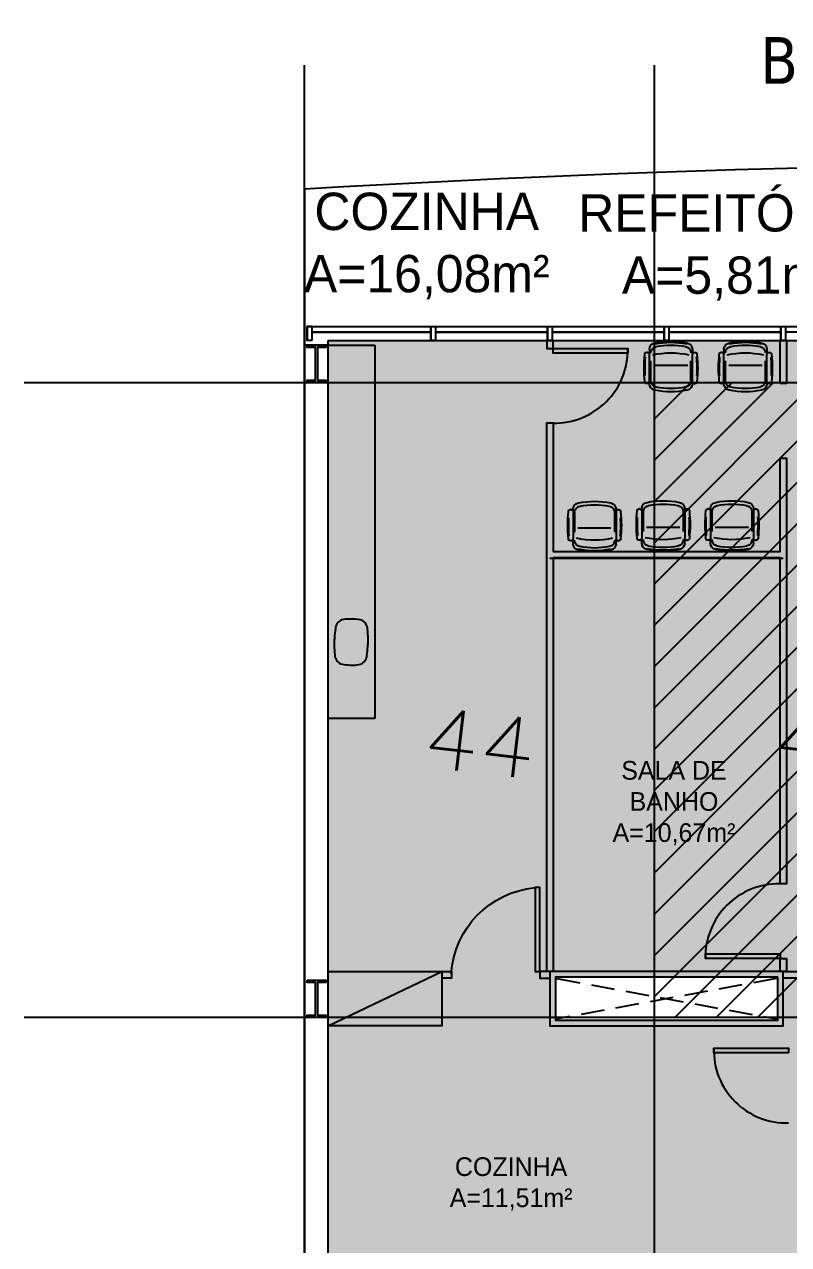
# Model space of a CAD drawing. Header units: millimetres. Extents: x -3 to 87.1, y -29 to 24.
# Drawn here: x -2.95 to 5.23, y 10.93 to 24 of the extents above; entities that cross this region are included whole.
import ezdxf
from ezdxf.enums import TextEntityAlignment as Align

# ---------------------------------------------------------------- set-up
doc = ezdxf.new("R2010")
doc.units = ezdxf.units.MM
doc.linetypes.add('HIDDEN', pattern=[0.375, 0.25, -0.125])
for name, color, linetype in [('AR-AR', 3, 'Continuous'), ('AR-ARMÁRIO', 2, 'Continuous'), ('AR-DIV', 2, 'Continuous'), ('AR-ESQ', 2, 'Continuous'), ('AR-EST', 4, 'Continuous'), ('AR-MOB', 2, 'Continuous'), ('AR-PAR-ALV', 5, 'Continuous'), ('AR-PIS-EXT', 2, 'Continuous'), ('AR-POR', 1, 'Continuous'), ('AR-PRJ', 1, 'HIDDEN'), ('AR-SAN', 2, 'Continuous'), ('AR-TXT', 2, 'Continuous'), ('MALHA PARA NUMERAÇÃO DE SALAS', 1, 'Continuous')]:
    doc.layers.add(name, color=color, linetype=linetype)
doc.styles.add('1-125', font='stylu.ttf', dxfattribs={"height": 0.2})
doc.styles.add('S20', font='simplex.shx', dxfattribs={"width": 1.1, "height": 0.2})

# ---------------------------------------------------------------- blocks, each defined once
blk = doc.blocks.new('numeracao de salas anexo2')
at = {"layer": 'MALHA PARA NUMERAÇÃO DE SALAS'}
h = blk.add_hatch(dxfattribs=at)
h.set_pattern_fill('ANSI31', color=256, scale=2.5, style=0)
h.set_pattern_definition([(45, (100.34865, 6.72668), (-0.2209709, 0.2209709), [])])
h.paths.add_polyline_path([(78.927, -20.555), (78, -19.715), (73.434, -24.754), (74.361, -25.594), (76.213, -27.272), (77.89, -28.792, -0.024814), (81.404, -22.799), (80.779, -22.233)])
h.paths.add_polyline_path([(79.491, -16.208), (84.057, -11.169), (82.205, -9.491), (81.279, -8.651), (76.713, -13.69)])
h.paths.add_polyline_path([(74.295, -16.358), (73.369, -15.519), (71.516, -13.84), (66.95, -18.879), (68.803, -20.558), (69.729, -21.397)])
h.paths.add_polyline_path([(73.934, -11.172), (78.5, -6.133), (76.423, -4.309), (75.358, -3.429), (71.029, -8.672), (72.014, -9.486)])
h.paths.add_polyline_path([(68.737, -11.448), (67.795, -10.67), (65.863, -9.172), (61.779, -14.609), (63.546, -15.979), (64.408, -16.691)])
h.paths.add_polyline_path([(62.875, -7.046), (61.865, -6.357), (59.804, -5.043), (56.237, -10.833), (58.123, -12.035), (59.047, -12.664)])
h.paths.add_polyline_path([(56.634, -3.201), (55.565, -2.608), (53.391, -1.489), (50.372, -7.582), (52.36, -8.605), (53.338, -9.147)])
h.paths.add_polyline_path([(50.065, 0.055), (48.946, 0.547), (46.679, 1.461), (44.232, -4.883), (46.306, -5.72), (47.33, -6.17)])
h.paths.add_polyline_path([(43.226, 2.693), (42.066, 3.08), (39.725, 3.782), (39.723, 3.782), (37.871, -2.76), (40.013, -3.403), (41.073, -3.757)])
h.paths.add_polyline_path([(36.172, 4.691), (34.985, 4.969), (32.586, 5.454), (31.342, -1.231), (33.533, -1.674), (34.622, -1.929)])
h.paths.add_polyline_path([(28.967, 6.042), (27.755, 6.201), (25.324, 6.463), (24.699, -0.308), (26.922, -0.548), (28.03, -0.702)])
h.paths.add_polyline_path([(21.666, 6.716), (20.444, 6.763), (18, 6.8), (18, 0), (20.236, -0.034), (21.353, -0.086)])
h.paths.add_polyline_path([(14.25, 6.8), (10.5, 6.8), (10.5, 0), (14.25, 0)])
h.paths.add_polyline_path([(6.75, 6.8), (3, 6.8), (3, 0), (6.75, 0)])
h.paths.add_polyline_path([(10.5, 10.4), (10.5, 17.2), (6.75, 17.2), (6.75, 10.4)])
h.paths.add_polyline_path([(14.25, 10.4), (15.5, 10.4), (18, 10.4), (18, 17.2), (14.25, 17.2)])
h.paths.add_polyline_path([(26.28, 16.819), (23.524, 17.03), (22.144, 17.094), (21.831, 10.302), (23.107, 10.243), (25.655, 10.048)])
h.paths.add_polyline_path([(33.245, 8.993), (34.489, 15.678), (31.765, 16.142), (30.396, 16.332), (29.461, 9.598), (30.726, 9.422)])
h.paths.add_polyline_path([(38.237, 7.904), (40.703, 7.246), (42.555, 13.789), (39.889, 14.501), (38.544, 14.816), (36.993, 8.196)])
h.paths.add_polyline_path([(45.577, 5.703), (47.975, 4.82), (50.422, 11.165), (47.828, 12.119), (46.517, 12.557), (44.365, 6.107)])
h.paths.add_polyline_path([(54.99, 1.737), (58.01, 7.829), (55.515, 9.019), (54.25, 9.575), (51.514, 3.35), (52.683, 2.836)])
h.paths.add_polyline_path([(68.025, -6.293), (72.108, -0.856), (69.873, 0.769), (68.731, 1.548), (64.902, -4.071), (65.958, -4.791)])
h.paths.add_polyline_path([(76.561, -24.818), (77.711, -24.951), (77.821, -23.997), (76.671, -23.864)], flags=24)
h.paths.add_polyline_path([(78.739, -13.55), (80.222, -13.722), (80.332, -12.768), (78.849, -12.596)], flags=24)
h.paths.add_polyline_path([(69.31, -18.502), (70.761, -18.67), (70.871, -17.716), (69.421, -17.549)], flags=24)
h.paths.add_polyline_path([(73.34, -8.308), (74.791, -8.476), (74.901, -7.522), (73.451, -7.355)], flags=24)
h.paths.add_polyline_path([(64.18, -13.723), (65.597, -13.886), (65.707, -12.933), (64.29, -12.769)], flags=24)
h.paths.add_polyline_path([(58.329, -9.683), (59.646, -9.835), (59.756, -8.882), (58.439, -8.729)], flags=24)
h.paths.add_polyline_path([(52.435, -6.034), (53.752, -6.186), (53.862, -5.232), (52.545, -5.08)], flags=24)
h.paths.add_polyline_path([(46.228, -3.039), (47.379, -3.172), (47.489, -2.219), (46.338, -2.086)], flags=24)
h.paths.add_polyline_path([(39.693, -0.644), (41.144, -0.811), (41.254, 0.142), (39.804, 0.31)], flags=24)
h.paths.add_polyline_path([(32.845, 0.986), (34.262, 0.823), (34.372, 1.776), (32.955, 1.94)], flags=24)
h.paths.add_polyline_path([(26.091, 2.326), (27.541, 2.159), (27.652, 3.112), (26.201, 3.28)], flags=24)
h.paths.add_polyline_path([(19.093, 2.686), (20.543, 2.518), (20.654, 3.472), (19.203, 3.64)], flags=24)
h.paths.add_polyline_path([(11.748, 2.729), (12.898, 2.596), (13.008, 3.55), (11.858, 3.683)], flags=24)
h.paths.add_polyline_path([(4.098, 2.746), (5.548, 2.579), (5.658, 3.532), (4.208, 3.7)], flags=24)
h.paths.add_polyline_path([(7.848, 12.946), (9.298, 12.779), (9.408, 13.732), (7.958, 13.9)], flags=24)
h.paths.add_polyline_path([(15.348, 12.946), (16.798, 12.779), (16.908, 13.732), (15.458, 13.9)], flags=24)
h.paths.add_polyline_path([(23.065, 12.526), (24.549, 12.355), (24.659, 13.308), (23.175, 13.48)], flags=24)
h.paths.add_polyline_path([(31.093, 11.335), (32.543, 11.168), (32.653, 12.121), (31.203, 12.289)], flags=24)
h.paths.add_polyline_path([(38.744, 9.676), (40.161, 9.513), (40.271, 10.466), (38.855, 10.63)], flags=24)
h.paths.add_polyline_path([(46.236, 7.202), (47.686, 7.035), (47.796, 7.988), (46.346, 8.156)], flags=24)
h.paths.add_polyline_path([(53.388, 4.184), (54.705, 4.031), (54.815, 4.985), (53.498, 5.137)], flags=24)
h.paths.add_polyline_path([(67.164, -3.639), (68.481, -3.791), (68.591, -2.837), (67.274, -2.685)], flags=24)
for p, q in [((3, -3.4), (3, 20.6)), ((6.75, -3.4), (6.75, 20.6))]:
    blk.add_line(p, q, dxfattribs=at)
for points in [[(0, 17.2), (18, 17.2), (20.763, 17.158), (23.524, 17.03), (26.28, 16.819), (29.027, 16.523), (31.765, 16.142), (34.489, 15.678), (37.203, 15.13), (39.889, 14.501), (42.555, 13.789), (45.207, 12.994), (47.828, 12.119), (50.422, 11.165), (52.985, 10.131), (55.515, 9.019), (58.01, 7.829), (60.467, 6.564)], [(59.496, -0.672), (57.262, 0.567), (54.99, 1.737), (52.683, 2.836), (50.344, 3.864), (47.975, 4.82), (45.577, 5.703), (43.153, 6.512), (40.706, 7.246), (38.237, 7.904), (35.754, 8.486), (35.754, 8.486), (33.245, 8.993), (30.726, 9.422), (28.195, 9.774), (25.655, 10.048), (23.107, 10.243), (20.555, 10.361), (18, 10.4), (15.5, 10.4), (13, 10.4), (10.5, 10.4), (0, 10.4)]]:
    blk.add_lwpolyline(points, dxfattribs=at)
at = {"layer": 'MALHA PARA NUMERAÇÃO DE SALAS', "color": 2, "style": 'S20', "width": 1.1}
for s, p in [('44', (4.841, 13.021)), ('42', (8.591, 13.021))]:
    blk.add_text(s, height=0.64, rotation=353.41, dxfattribs=at).set_placement(p, align=Align.CENTER)
blk = doc.blocks.new('A$C009E3A51')
blk.add_blockref('numeracao de salas anexo2', (-3.157, 0.008))
blk = doc.blocks.new('porta')
at = {"color": 2}
blk.add_lwpolyline([(0, 0), (0, 0.9), (0.05, 0.9), (0.05, 0)], close=True, dxfattribs=at)
at = {"color": 1}
blk.add_arc((-0.043, -0.091), 0.995, 3.8117, 84.6351, dxfattribs=at)
blk = doc.blocks.new('S-cadeira_fixa_com_braços_espaldar_medio')
at = {"color": 2}
for p, q in [((0.03, 0.422), (0.02, 0.422)), ((0.05, 0.454), (0.05, 0.408)), ((0.05, 0.086), (0.05, 0.402)), ((0.51, 0.454), (0.51, 0.408)), ((0.51, 0.086), (0.51, 0.402)), ((0.53, 0.422), (0.54, 0.422)), ((0.03, 0.088), (0.02, 0.088)), ((0.53, 0.088), (0.54, 0.088))]:
    blk.add_line(p, q, dxfattribs=at)
at = {"color": 1}
for p, q in [((0.066, 0.12), (0.066, 0.33)), ((0.1, 0.283), (0.456, 0.283)), ((0.494, 0.12), (0.494, 0.33))]:
    blk.add_line(p, q, dxfattribs=at)
at = {"color": 2}
for centre, radius, start, end in [((0.12, 0.454), 0.07, 101.1599, 180), ((0.28, -0.357), 0.897, 78.8401, 101.1599), ((0.44, 0.454), 0.07, 360, 78.8401), ((1.433, 0.255), 1.44, 174.1355, 185.8645), ((0.02, 0.402), 0.02, 90, 180), ((0.03, 0.402), 0.02, 0, 90), ((0.53, 0.402), 0.02, 90, 180), ((0.54, 0.402), 0.02, 0, 90), ((-0.873, 0.255), 1.44, 354.1355, 5.8645), ((0.02, 0.108), 0.02, 180, 270), ((0.03, 0.108), 0.02, 270, 0), ((0.12, 0.086), 0.07, 180, 258.8401), ((0.28, 0.897), 0.897, 258.8401, 281.1599), ((0.44, 0.086), 0.07, 281.1599, 0), ((0.53, 0.108), 0.02, 180, 270), ((0.54, 0.108), 0.02, 270, 0)]:
    blk.add_arc(centre, radius, start, end, dxfattribs=at)
at = {"color": 1}
for centre, radius, start, end in [((0.28, -0.357), 0.887, 78.8401, 101.1599), ((0.136, 0.416), 0.07, 100.7163, 180), ((0.28, -0.48), 0.897, 77.5359, 102.4641), ((0.28, -0.345), 0.845, 79.2837, 100.7163), ((0.424, 0.416), 0.07, 360, 79.2837), ((1.433, 0.255), 1.43, 175.3258, 183.17), ((-0.873, 0.255), 1.43, 356.83, 4.6742), ((0.136, 0.12), 0.07, 180, 259.2837), ((0.28, 0.881), 0.845, 259.2837, 280.7163), ((0.424, 0.12), 0.07, 280.7163, 0)]:
    blk.add_arc(centre, radius, start, end, dxfattribs=at)

msp = doc.modelspace()

# ---------------------------------------------------------------- hatches: boundary and pattern name
at = {"layer": 'AR-AR', "transparency": 33554687}
h = msp.add_hatch(color=13, dxfattribs=at)
h.dxf.hatch_style = 1
h.paths.add_polyline_path([(16.578, 13.277), (15.077, 13.277), (15.078, 20.167), (15.178, 20.167), (15.178, 20.617), (12.678, 20.617), (10.178, 20.617), (7.678, 20.617), (5.178, 20.617), (2.679, 20.617), (0.303, 20.617), (0.303, 2.917), (11.428, 2.917), (15.178, 2.917), (16.292, 2.908), (17.371, 2.884), (17.372, 2.924), (17.579, 9.641), (16.428, 9.667), (16.428, 10.247), (16.578, 10.257)])
h.paths.add_polyline_path([(5.118, 13.337), (2.738, 13.337), (2.738, 13.797), (5.118, 13.797)], flags=16)
h.paths.add_polyline_path([(5.118, 10.197), (5.118, 9.737), (2.738, 9.737), (2.738, 10.197)], flags=16)
h.paths.add_polyline_path([(10.238, 13.337), (10.238, 13.797), (12.718, 13.797), (12.718, 13.337)], flags=16)
h.paths.add_polyline_path([(10.238, 10.197), (12.618, 10.197), (12.618, 9.737), (10.238, 9.737)], flags=16)

# ---------------------------------------------------------------- linework, layer by layer
msp.add_lwpolyline([(0.303, 20.617), (2.679, 20.617), (5.178, 20.617), (7.678, 20.617), (10.178, 20.617), (12.678, 20.617), (15.178, 20.617), (15.178, 20.167), (15.078, 20.167), (15.077, 13.277), (16.578, 13.277), (16.578, 10.257), (16.428, 10.247), (16.428, 9.667), (17.579, 9.641), (17.372, 2.924), (17.371, 2.884), (16.292, 2.908), (15.178, 2.917), (11.428, 2.917), (0.303, 2.917)], close=True, dxfattribs=at)
at = {"layer": 'AR-ARMÁRIO', "transparency": 33554687}
for points in [[(0.303, 13.857), (1.521, 13.857), (1.521, 13.277), (0.303, 13.277)], [(5.178, 13.857), (2.678, 13.857), (2.678, 13.277), (5.178, 13.277)]]:
    msp.add_lwpolyline(points, close=True, dxfattribs=at)
at = {"layer": 'AR-ARMÁRIO', "color": 1, "transparency": 33554687}
msp.add_lwpolyline([(0.303, 13.277), (1.521, 13.857)], dxfattribs=at)
msp.add_lwpolyline([(5.118, 13.797), (2.738, 13.797), (2.738, 13.337), (5.118, 13.337)], close=True, dxfattribs=at)
at = {"layer": 'AR-DIV', "transparency": 33554687}
msp.add_line((5.178, 18.282), (2.678, 18.282), dxfattribs=at)
for points in [[(2.714, 20.532), (2.714, 20.617), (2.644, 20.617), (2.644, 20.532)], [(5.144, 20.157), (5.144, 20.617), (5.214, 20.617), (5.214, 20.157)], [(5.144, 14.797), (5.144, 18.287), (2.714, 18.287), (2.714, 13.857), (2.644, 13.857), (2.644, 19.733), (2.714, 19.733), (2.714, 18.357), (5.144, 18.357), (5.144, 19.357), (5.214, 19.357), (5.214, 14.797)], [(5.214, 13.997), (5.214, 13.857), (5.144, 13.857), (5.144, 13.997)]]:
    msp.add_lwpolyline(points, close=True, dxfattribs=at)
for points in [[(1.521, 13.857), (1.622, 13.857), (1.622, 13.787), (1.521, 13.787)], [(2.679, 13.857), (2.57, 13.857), (2.57, 13.787), (2.678, 13.787)], [(8.053, 13.857), (8.053, 13.787), (5.178, 13.787), (5.178, 13.857), (8.053, 13.857)]]:
    msp.add_lwpolyline(points, dxfattribs=at)
at = {"layer": 'AR-ESQ', "color": 2, "transparency": 33554687}
for p, q in [((0.078, 20.767), (0.078, 20.707)), ((0.128, 20.767), (0.078, 20.767)), ((0.078, 20.707), (0.078, 20.617)), ((0.128, 20.767), (0.128, 20.617)), ((1.403, 20.707), (0.128, 20.707)), ((1.403, 20.767), (1.403, 20.617)), ((1.403, 20.767), (1.453, 20.767)), ((1.453, 20.767), (1.453, 20.617)), ((2.653, 20.707), (1.453, 20.707)), ((2.653, 20.767), (2.653, 20.617)), ((2.653, 20.767), (2.703, 20.767)), ((2.703, 20.767), (2.703, 20.617)), ((3.903, 20.707), (2.703, 20.707)), ((3.903, 20.767), (3.903, 20.617)), ((3.903, 20.767), (3.953, 20.767)), ((3.953, 20.767), (3.953, 20.617)), ((5.153, 20.707), (3.953, 20.707)), ((5.153, 20.767), (5.153, 20.617)), ((5.153, 20.767), (5.203, 20.767)), ((5.203, 20.767), (5.203, 20.617)), ((6.403, 20.707), (5.203, 20.707)), ((0.128, 20.617), (0.078, 20.617)), ((1.453, 20.617), (1.403, 20.617)), ((2.703, 20.617), (2.653, 20.617)), ((3.953, 20.617), (3.903, 20.617)), ((5.203, 20.617), (5.153, 20.617))]:
    msp.add_line(p, q, dxfattribs=at)
at = {"layer": 'AR-ESQ', "transparency": 33554687}
for points in [[(0.128, 20.617), (0.078, 20.617), (0.078, 20.707), (0.078, 20.767), (0.128, 20.767)], [(1.453, 20.617), (1.403, 20.617), (1.403, 20.767), (1.453, 20.767)], [(2.703, 20.617), (2.653, 20.617), (2.653, 20.767), (2.703, 20.767)], [(3.903, 20.617), (3.903, 20.767), (3.953, 20.767), (3.953, 20.617)], [(5.203, 20.617), (5.153, 20.617), (5.153, 20.767), (5.203, 20.767)]]:
    msp.add_lwpolyline(points, close=True, dxfattribs=at)
at = {"layer": 'AR-ESQ', "color": 1, "transparency": 33554687}
for points in [[(0.128, 20.767), (1.403, 20.767)], [(1.453, 20.767), (2.653, 20.767)], [(2.703, 20.767), (3.903, 20.767)], [(3.953, 20.767), (5.153, 20.767)], [(5.203, 20.767), (6.403, 20.767)]]:
    msp.add_lwpolyline(points, dxfattribs=at)
at = {"layer": 'AR-ESQ', "transparency": 33554687}
for points in [[(0.128, 20.707), (1.403, 20.707)], [(1.453, 20.707), (2.653, 20.707)], [(2.703, 20.707), (3.903, 20.707)], [(3.953, 20.707), (5.153, 20.707)]]:
    msp.add_lwpolyline(points, dxfattribs=at)
at = {"layer": 'AR-EST', "transparency": 33554687}
for points in [[(0.078, 20.567), (0.278, 20.567), (0.278, 20.542), (0.188, 20.542), (0.188, 20.192), (0.278, 20.192), (0.278, 20.167), (0.078, 20.167), (0.078, 20.192), (0.168, 20.192), (0.168, 20.542), (0.078, 20.542), (0.078, 20.567)], [(0.078, 13.767), (0.278, 13.767), (0.278, 13.742), (0.188, 13.742), (0.188, 13.392), (0.278, 13.392), (0.278, 13.367), (0.078, 13.367), (0.078, 13.392), (0.168, 13.392), (0.168, 13.742), (0.078, 13.742), (0.078, 13.767)]]:
    msp.add_lwpolyline(points, dxfattribs=at)
at = {"layer": 'AR-PAR-ALV', "transparency": 33554687}
msp.add_lwpolyline([(0.048, 2.967), (0.303, 2.967), (0.303, 20.567), (0.048, 20.567)], close=True, dxfattribs=at)
at = {"layer": 'AR-PIS-EXT', "color": 1, "transparency": 33554687}
msp.add_lwpolyline([(0.048, 22.237), (0.048, 20.567)], dxfattribs=at)
msp.add_arc((9.172, -129.853), 152.363, 83.32669, 93.43315, dxfattribs=at)
at = {"layer": 'AR-POR', "color": 2, "transparency": 33554687}
for points in [[(2.713, 20.532), (3.513, 20.532), (3.513, 20.482), (2.713, 20.482), (2.713, 20.532)], [(5.143, 13.997), (4.343, 13.997), (4.343, 14.047), (5.143, 14.047), (5.143, 13.997)], [(5.234, 12.987), (4.434, 12.987), (4.434, 13.037), (5.234, 13.037), (5.234, 12.987)]]:
    msp.add_lwpolyline(points, dxfattribs=at)
at = {"layer": 'AR-POR', "transparency": 33554687}
for centre, radius, start, end in [((2.728, 20.517), 0.785, 268.9053, 1.0947), ((5.128, 14.012), 0.785, 88.9053, 181.0947), ((5.209, 13.012), 0.775, 178.1524, 271.8476)]:
    msp.add_arc(centre, radius, start, end, dxfattribs=at)
at = {"layer": 'AR-PRJ', "color": 1, "transparency": 33554687}
for p, q in [((2.753, 13.782), (5.103, 13.352)), ((5.103, 13.782), (2.753, 13.352))]:
    msp.add_line(p, q, dxfattribs=at)
at = {"layer": 'AR-SAN', "color": 1, "transparency": 33554687}
for p, q in [((0.303, 20.567), (0.803, 20.567)), ((0.803, 20.567), (0.803, 16.567)), ((0.803, 20.567), (0.803, 16.567)), ((0.803, 16.567), (0.303, 16.567)), ((0.803, 16.567), (0.303, 16.567))]:
    msp.add_line(p, q, dxfattribs=at)
msp.add_lwpolyline([(0.73, 17.382, 0.023279), (0.73, 17.424, 0.01916), (0.724, 17.524, 0.021277), (0.724, 17.529, 0.022101), (0.723, 17.539, 0.137935), (0.698, 17.592, 0.168041), (0.645, 17.624, 0.040113), (0.555, 17.633, 0.040113), (0.465, 17.628, 0.168041), (0.41, 17.6, 0.137935), (0.382, 17.548, 0.022101), (0.381, 17.538, 0.021277), (0.38, 17.533, 0.01916), (0.37, 17.433, 0.023279), (0.367, 17.391, 0.023279), (0.367, 17.349, 0.01916), (0.373, 17.25, 0.021277), (0.373, 17.244, 0.022101), (0.374, 17.234, 0.137935), (0.399, 17.181, 0.168041), (0.452, 17.15, 0.040113), (0.542, 17.14, 0.040113), (0.632, 17.145, 0.168041), (0.687, 17.174, 0.137935), (0.715, 17.225, 0.022101), (0.716, 17.235, 0.021277), (0.717, 17.241, 0.01916), (0.727, 17.34, 0.023279)], format="xyb", close=True, dxfattribs=at)
msp.add_lwpolyline([(0.73, 17.382, 0.023279), (0.73, 17.424, 0.01916), (0.724, 17.524, 0.021277), (0.724, 17.529, 0.022101), (0.723, 17.539, 0.137935), (0.698, 17.592, 0.168041), (0.645, 17.624, 0.040113), (0.555, 17.633, 0.040113), (0.465, 17.628, 0.168041), (0.41, 17.6, 0.137935), (0.382, 17.548, 0.022101), (0.381, 17.538, 0.021277), (0.38, 17.533, 0.01916), (0.37, 17.433, 0.023279), (0.367, 17.391, 0.023279), (0.367, 17.349, 0.01916), (0.373, 17.25, 0.021277), (0.373, 17.244, 0.022101), (0.374, 17.234, 0.137935), (0.399, 17.181, 0.168041), (0.452, 17.15, 0.040113), (0.542, 17.14, 0.040113), (0.632, 17.145, 0.168041), (0.687, 17.174, 0.137935), (0.715, 17.225, 0.022101), (0.716, 17.235, 0.021277), (0.717, 17.241, 0.01916), (0.727, 17.34, 0.023279)], format="xyb", close=True, dxfattribs=at)

# ---------------------------------------------------------------- block references
at = {"layer": 'AR-MOB', "transparency": 33554687, "xscale": -1}
for p in [(4.254, 20.067), (5.052, 20.067)]:
    msp.add_blockref('S-cadeira_fixa_com_braços_espaldar_medio', p, dxfattribs=at)
at = {"layer": 'AR-MOB', "transparency": 33554687, "xscale": -1, "rotation": 180}
for p in [(2.876, 18.894), (3.612, 18.9), (4.348, 18.9)]:
    msp.add_blockref('S-cadeira_fixa_com_braços_espaldar_medio', p, dxfattribs=at)
at = {"layer": 'AR-POR', "transparency": 33554687, "xscale": -1}
msp.add_blockref('porta', (2.57, 13.857), dxfattribs=at)
at = {"layer": 'MALHA PARA NUMERAÇÃO DE SALAS', "color": 6, "transparency": 33554687}
msp.add_blockref('A$C009E3A51', (0.204, 2.959), dxfattribs=at)

# ---------------------------------------------------------------- texts
at = {"layer": 'AR-TXT', "transparency": 33554687, "insert": (4.931, 23.866), "char_height": 0.5, "attachment_point": 1}
msp.add_mtext_dynamic_manual_height_columns('{\\fTahoma|b0|i0|c0|p34;BERÇÁRIO = 296,14 m²}', width=8.22339, gutter_width=12.5, heights=[0], dxfattribs=at)
at = {"layer": 'AR-TXT', "color": 2, "transparency": 33554687, "attachment_point": 5, "style": '1-125'}
for s, insert, char_height in [('REFEITÓRIO\\PA=5,81m²', (4.616, 21.613), 0.4), ('COZINHA\\PA=16,08m²', (1.358, 21.629), 0.4), ('SALA DE\\PBANHO\\PA=10,67m²', (4.007, 15.661), 0.2), ('COZINHA\\PA=11,51m²', (2.262, 11.583), 0.2)]:
    msp.add_mtext(s, dxfattribs=dict(at, insert=insert, char_height=char_height))

doc.saveas('drawing.dxf')
